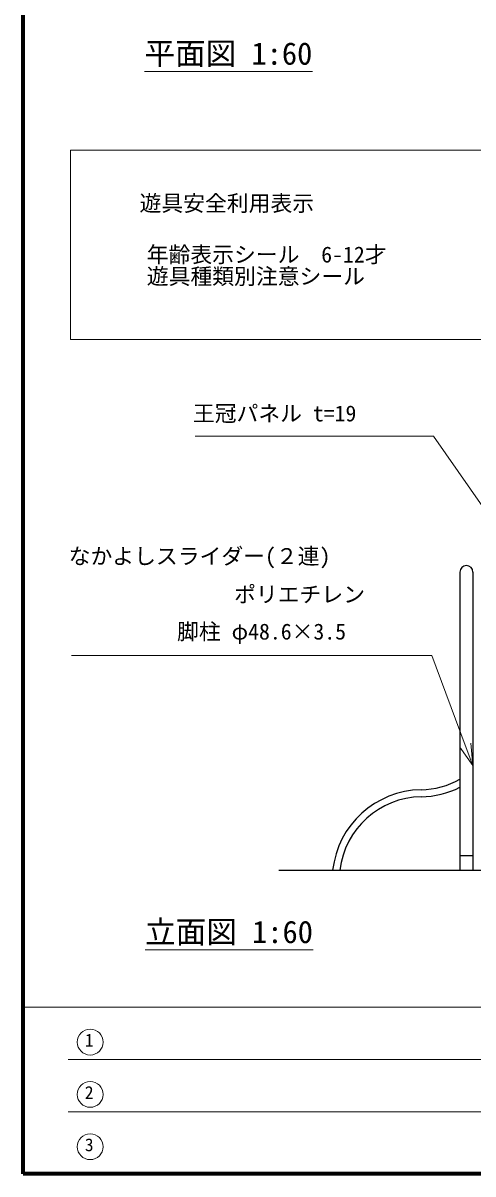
# Model space of a CAD drawing. Units: millimetres at full size, sheet at 1:60, with parts at other scales. Extents: x 900 to 24300, y 900 to 16920.
# Drawn here: x 900 to 3994, y 900 to 8821 of the extents above; entities that cross this region are included whole.
import ezdxf
from ezdxf.enums import TextEntityAlignment as Align

# ---------------------------------------------------------------- set-up
doc = ezdxf.new("R2010")
doc.units = ezdxf.units.MM
doc.header["$LTSCALE"] = 60
doc.layers.add('D-DOC', color=7, linetype='Continuous')
for name, color, linetype, lineweight in [('D-STR-1', 1, 'Continuous', 25), ('D-STR-HTXT', 7, 'Continuous', 13), ('D-STR-TXT', 7, 'Continuous', 13), ('D-TTL', 7, 'Continuous', 70), ('D-TTL-FRAM', 7, 'Continuous', 13), ('D-TTL-TXT', 7, 'Continuous', 13)]:
    doc.layers.add(name, color=color, linetype=linetype, lineweight=lineweight)
doc.styles.add('ＭＳ ゴシック', font='')
doc.styles.get('ＭＳ ゴシック').set_extended_font_data('MS Gothic')

msp = doc.modelspace()

# ---------------------------------------------------------------- linework, layer by layer
at = {"layer": 'D-STR-1'}
for p, q in [((3905.05, 5041.69), (3905.05, 2991.69)), ((3994.15, 5041.69), (3994.15, 2991.69)), ((3905.05, 3091.69), (3994.15, 3091.69)), ((2659.75, 2991.69), (9239.48, 2991.69))]:
    msp.add_line(p, q, dxfattribs=at)
for centre, radius, start, end in [((3949.6, 5041.69), 44.55, 0, 180), ((3625.47, 4119.88), 575.7, 271.15209, 299.05377), ((3649.6, 2920.12), 624.3, 91.15209, 173.41705), ((3649.6, 2920.12), 575.7, 91.15209, 172.85854), ((3625.47, 4119.88), 624.3, 271.15209, 296.60424)]:
    msp.add_arc(centre, radius, start, end, dxfattribs=at)
at = {"layer": 'D-STR-HTXT'}
for p, q in [((3994.15, 3711.21), (3903.85, 3837.55)), ((3994.15, 3711.21), (3941.48, 3851.66)), ((3979.12, 3865.77), (3994.15, 3711.21))]:
    msp.add_line(p, q, dxfattribs=at)
for points in [[(4232.76, 5247.98), (3721.91, 5976.82), (2083.36, 5976.82)], [(3941.48, 3851.66), (3710.7, 4467.08), (1233.83, 4467.08)]]:
    msp.add_lwpolyline(points, dxfattribs=at)
at = {"layer": 'D-STR-TXT'}
for p, q in [((1735.76, 8487.38), (2890.76, 8487.38)), ((1740.03, 2442.54), (2895.03, 2442.54))]:
    msp.add_line(p, q, dxfattribs=at)
at = {"layer": 'D-TTL'}
msp.add_lwpolyline([(900, 900), (900, 16920), (24300, 16920), (24300, 900)], close=True, dxfattribs=at)
at = {"layer": 'D-TTL-FRAM', "color": 2}
for p, q in [((1227.03, 6643.15), (1227.03, 7945.77)), ((1227.03, 7945.77), (4444.42, 7945.77)), ((4444.42, 6643.15), (1227.03, 6643.15))]:
    msp.add_line(p, q, dxfattribs=at)
at = {"layer": 'D-TTL-FRAM'}
for p, q in [((900, 2047.32), (24300, 2047.32)), ((6777.67, 1687.32), (1210.21, 1687.32)), ((6777.67, 1327.32), (1210.21, 1327.32))]:
    msp.add_line(p, q, dxfattribs=at)
at = {"layer": 'D-TTL-TXT'}
for centre in [(1361.95, 1807.58), (1361.95, 1447.58), (1361.95, 1087.58)]:
    msp.add_circle(centre, 88.83, dxfattribs=at)

# ---------------------------------------------------------------- texts
at = {"layer": 'D-DOC', "style": 'ＭＳ ゴシック'}
for s, p in [('遊具安全利用表示', (1701.49, 7492.41)), ('  年齢表示シール  6-12才', (1601.2, 7139.5)), ('\u3000遊具種類別注意シール', (1601.2, 6989.5))]:
    msp.add_text(s, height=110, dxfattribs=at).set_placement(p, align=Align.BOTTOM_LEFT)
at = {"layer": 'D-STR-HTXT', "style": 'ＭＳ ゴシック'}
for s, p in [('王冠パネル t=19', (2068.13, 6046.07)), ('なかよしスライダー(２連)', (1214.04, 5063.75)), ('ポリエチレン', (2351.6, 4800.8)), ('脚柱 φ48.6×3.5', (1959.47, 4544.71))]:
    msp.add_text(s, height=110, dxfattribs=at).set_placement(p, align=Align.BOTTOM_LEFT)
at = {"layer": 'D-STR-TXT', "style": 'ＭＳ ゴシック'}
for s, p in [('平面図 1:60', (1735.76, 8487.38)), ('立面図 1:60', (1740.03, 2442.54))]:
    msp.add_text(s, height=154, dxfattribs=at).set_placement(p, align=Align.BOTTOM_LEFT)
at = {"layer": 'D-TTL-TXT', "style": 'ＭＳ ゴシック'}
for s, p in [('1', (1325.3, 1750.57)), ('2', (1325.3, 1390.57)), ('3', (1325.3, 1030.57))]:
    msp.add_text(s, height=87.98, dxfattribs=at).set_placement(p, align=Align.BOTTOM_LEFT)

doc.saveas('drawing.dxf')
